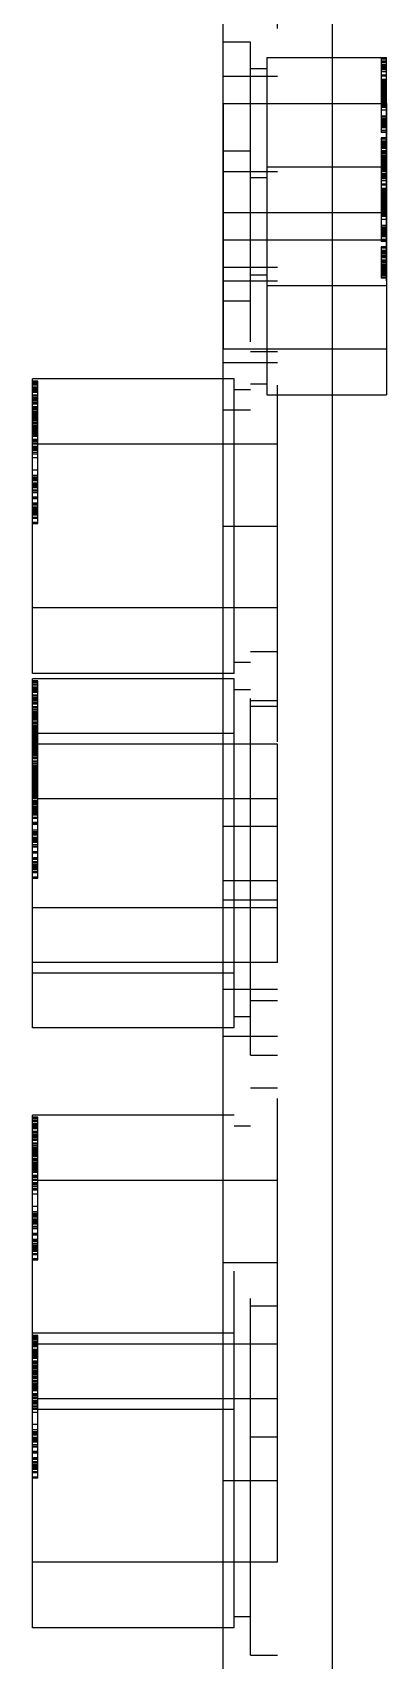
# Model space of a CAD drawing. Header units: millimetres. Extents: x 0 to 1189, y 25 to 866.
# Drawn here: x 619.47 to 625.97, y 367.17 to 397.02 of the extents above; entities that cross this region are included whole.
import ezdxf

# ---------------------------------------------------------------- set-up
doc = ezdxf.new("R2010")
doc.units = ezdxf.units.MM
doc.header["$LTSCALE"] = 65.395
doc.linetypes.add('HIDDEN', pattern=[0.2, 0.1, -0.1])
doc.layers.get('0').update_dxf_attribs({"linetype": 'CONTINUOUS'})
doc.layers.add('02___PRT_ALL_AXES', color=7, linetype='CONTINUOUS')
doc.layers.add('DEFAULT_2', color=8, linetype='HIDDEN')

msp = doc.modelspace()

# ---------------------------------------------------------------- linework, layer by layer
at = {"color": 3, "linetype": 'Continuous'}
for p, q in [((624.973, 601.766), (624.973, 345.466)), ((622.973, 344.466), (622.973, 600.766))]:
    msp.add_line(p, q, dxfattribs=at)
at = {"color": 7, "linetype": 'Continuous'}
for p, q in [((619.473, 387.966), (619.473, 390.666)), ((619.573, 390.626), (619.473, 390.626)), ((619.473, 390.623), (619.573, 390.623)), ((619.473, 390.598), (619.573, 390.598)), ((619.573, 390.59), (619.473, 390.59)), ((619.573, 390.59), (619.573, 390.626)), ((619.573, 390.144), (619.473, 390.144)), ((619.573, 390.067), (619.573, 390.144)), ((619.573, 390.067), (619.473, 390.067)), ((619.573, 389.871), (619.473, 389.871)), ((619.573, 389.748), (619.573, 389.871)), ((619.573, 389.748), (619.473, 389.748)), ((619.573, 389.519), (619.473, 389.519)), ((619.573, 389.413), (619.473, 389.413)), ((619.573, 389.413), (619.573, 389.519)), ((619.473, 381.466), (619.473, 385.166)), ((619.573, 385.126), (619.473, 385.126)), ((619.473, 385.123), (619.573, 385.123)), ((619.473, 385.098), (619.573, 385.098)), ((619.573, 385.09), (619.473, 385.09)), ((619.573, 385.09), (619.573, 385.126)), ((619.573, 384.644), (619.473, 384.644)), ((619.573, 384.567), (619.473, 384.567)), ((619.573, 384.567), (619.573, 384.644)), ((619.573, 384.371), (619.473, 384.371)), ((619.573, 384.248), (619.473, 384.248)), ((619.573, 384.248), (619.573, 384.371)), ((619.573, 384.126), (619.473, 384.126)), ((619.473, 384.123), (619.573, 384.123)), ((619.473, 384.098), (619.573, 384.098)), ((619.573, 384.09), (619.473, 384.09)), ((619.573, 384.09), (619.573, 384.126)), ((619.573, 383.644), (619.473, 383.644)), ((619.573, 383.567), (619.473, 383.567)), ((619.573, 383.567), (619.573, 383.644)), ((619.573, 383.371), (619.473, 383.371)), ((619.573, 383.248), (619.573, 383.371)), ((619.573, 383.248), (619.473, 383.248)), ((619.573, 383.019), (619.473, 383.019)), ((619.573, 382.913), (619.573, 383.019)), ((619.573, 382.913), (619.473, 382.913)), ((619.473, 374.466), (619.473, 377.166)), ((619.573, 377.126), (619.473, 377.126)), ((619.473, 377.123), (619.573, 377.123)), ((619.473, 377.098), (619.573, 377.098)), ((619.573, 377.09), (619.473, 377.09)), ((619.573, 377.09), (619.573, 377.126)), ((619.573, 376.644), (619.473, 376.644)), ((619.573, 376.567), (619.473, 376.567)), ((619.573, 376.567), (619.573, 376.644)), ((619.573, 376.371), (619.473, 376.371)), ((619.573, 376.248), (619.473, 376.248)), ((619.573, 376.248), (619.573, 376.371)), ((619.573, 376.019), (619.473, 376.019)), ((619.573, 375.913), (619.473, 375.913)), ((619.573, 375.913), (619.573, 376.019)), ((619.473, 370.466), (619.473, 373.166)), ((619.573, 373.126), (619.473, 373.126)), ((619.473, 373.123), (619.573, 373.123)), ((619.573, 373.09), (619.573, 373.126)), ((619.473, 373.098), (619.573, 373.098)), ((619.573, 373.09), (619.473, 373.09)), ((619.573, 372.644), (619.473, 372.644)), ((619.573, 372.567), (619.473, 372.567)), ((619.573, 372.567), (619.573, 372.644)), ((619.573, 372.371), (619.473, 372.371)), ((619.573, 372.248), (619.473, 372.248)), ((619.573, 372.248), (619.573, 372.371)), ((619.573, 372.019), (619.473, 372.019)), ((619.573, 371.913), (619.573, 372.019)), ((619.573, 371.913), (619.473, 371.913))]:
    msp.add_line(p, q, dxfattribs=at)
at = {"layer": '02___PRT_ALL_AXES', "color": 8, "linetype": 'HIDDEN'}
for p, q in [((623.773, 396.556), (625.973, 396.556)), ((622.973, 395.716), (625.973, 395.716)), ((622.973, 395.716), (622.973, 391.216)), ((625.973, 395.716), (625.973, 390.376)), ((623.773, 394.556), (625.973, 394.556)), ((622.973, 393.716), (625.973, 393.716)), ((622.973, 393.216), (625.973, 393.216)), ((623.773, 392.376), (625.973, 392.376)), ((622.973, 391.216), (625.973, 391.216)), ((623.173, 390.666), (622.973, 390.666)), ((623.773, 390.376), (625.973, 390.376)), ((623.973, 389.466), (619.473, 389.466)), ((619.473, 387.966), (619.473, 389.466)), ((623.973, 386.466), (623.973, 389.466)), ((623.973, 386.466), (619.473, 386.466)), ((623.173, 385.266), (622.973, 385.266)), ((623.173, 385.166), (622.973, 385.166)), ((623.173, 384.166), (622.973, 384.166)), ((623.973, 383.966), (619.473, 383.966)), ((619.473, 381.466), (619.473, 383.966)), ((623.973, 379.966), (623.973, 383.966)), ((623.973, 382.966), (619.473, 382.966)), ((623.973, 380.966), (619.473, 380.966)), ((623.973, 379.966), (619.473, 379.966)), ((623.173, 379.766), (619.473, 379.766)), ((623.173, 378.766), (622.973, 378.766)), ((623.173, 377.166), (622.973, 377.166)), ((623.973, 375.966), (619.473, 375.966)), ((619.473, 374.466), (619.473, 375.966)), ((623.973, 372.966), (623.973, 375.966)), ((619.473, 370.466), (619.473, 373.166)), ((623.173, 373.166), (622.973, 373.166)), ((623.973, 372.966), (619.473, 372.966)), ((623.973, 371.966), (619.473, 371.966)), ((623.973, 368.966), (623.973, 371.966)), ((623.173, 371.766), (619.473, 371.766)), ((623.973, 368.966), (619.473, 368.966)), ((623.173, 367.766), (622.973, 367.766))]:
    msp.add_line(p, q, dxfattribs=at)
at = {"layer": '02___PRT_ALL_AXES', "color": 7, "linetype": 'Continuous'}
for p, q in [((622.973, 390.666), (619.473, 390.666)), ((619.473, 385.266), (619.473, 387.966)), ((622.973, 385.266), (619.473, 385.266)), ((622.973, 385.166), (619.473, 385.166)), ((622.973, 384.166), (619.473, 384.166)), ((619.473, 378.766), (619.473, 381.466)), ((622.973, 378.766), (619.473, 378.766)), ((622.973, 377.166), (619.473, 377.166)), ((619.473, 373.166), (619.473, 374.466)), ((622.973, 373.166), (619.473, 373.166)), ((619.473, 367.766), (619.473, 370.466)), ((622.973, 367.766), (619.473, 367.766))]:
    msp.add_line(p, q, dxfattribs=at)
at = {"layer": 'DEFAULT_2', "color": 8, "linetype": 'HIDDEN'}
for p, q in [((623.973, 344.775), (623.973, 600.766)), ((623.473, 396.841), (622.973, 396.841)), ((623.473, 378.266), (623.473, 396.841)), ((623.773, 396.556), (623.773, 390.376)), ((625.873, 396.552), (625.973, 396.552)), ((625.873, 396.552), (625.873, 395.183)), ((625.873, 396.533), (625.973, 396.533)), ((625.873, 396.498), (625.973, 396.498)), ((625.973, 396.477), (625.873, 396.477)), ((625.973, 396.47), (625.873, 396.47)), ((625.973, 396.466), (625.873, 396.466)), ((625.973, 396.429), (625.873, 396.429)), ((625.973, 396.412), (625.873, 396.412)), ((625.973, 392.466), (625.973, 396.556)), ((622.973, 396.216), (623.973, 396.216)), ((623.473, 396.356), (623.773, 396.356)), ((625.873, 396.39), (625.973, 396.39)), ((625.973, 396.386), (625.873, 396.386)), ((625.973, 396.366), (625.873, 396.366)), ((625.973, 396.359), (625.873, 396.359)), ((625.973, 396.348), (625.873, 396.348)), ((625.973, 396.334), (625.873, 396.334)), ((625.973, 396.298), (625.873, 396.298)), ((625.973, 396.295), (625.873, 396.295)), ((625.973, 396.237), (625.873, 396.237)), ((625.973, 396.219), (625.873, 396.219)), ((625.973, 396.154), (625.873, 396.154)), ((625.873, 396.153), (625.973, 396.153)), ((625.973, 396.15), (625.873, 396.15)), ((625.973, 396.142), (625.873, 396.142)), ((625.973, 396.135), (625.873, 396.135)), ((625.973, 396.115), (625.873, 396.115)), ((625.873, 396.108), (625.973, 396.108)), ((625.873, 396.099), (625.973, 396.099)), ((625.973, 396.087), (625.873, 396.087)), ((625.973, 396.08), (625.873, 396.08)), ((625.973, 396.075), (625.873, 396.075)), ((625.973, 396.062), (625.873, 396.062)), ((625.973, 396.052), (625.873, 396.052)), ((625.873, 396.049), (625.973, 396.049)), ((625.973, 396.038), (625.873, 396.038)), ((625.973, 396.033), (625.873, 396.033)), ((625.973, 396.018), (625.873, 396.018)), ((625.973, 396.009), (625.873, 396.009)), ((625.973, 396.005), (625.873, 396.005)), ((625.973, 396), (625.873, 396)), ((625.973, 395.994), (625.873, 395.994)), ((625.973, 395.993), (625.873, 395.993)), ((625.973, 395.972), (625.873, 395.972)), ((625.873, 395.964), (625.973, 395.964)), ((625.973, 395.963), (625.873, 395.963)), ((625.973, 395.958), (625.873, 395.958)), ((625.973, 395.956), (625.873, 395.956)), ((625.973, 395.945), (625.873, 395.945)), ((625.973, 395.94), (625.873, 395.94)), ((625.973, 395.93), (625.873, 395.93)), ((625.973, 395.925), (625.873, 395.925)), ((625.973, 395.918), (625.873, 395.918)), ((625.973, 395.914), (625.873, 395.914)), ((625.973, 395.912), (625.873, 395.912)), ((625.973, 395.905), (625.873, 395.905)), ((625.973, 395.902), (625.873, 395.902)), ((625.973, 395.901), (625.873, 395.901)), ((625.973, 395.898), (625.873, 395.898)), ((625.973, 395.894), (625.873, 395.894)), ((625.973, 395.887), (625.873, 395.887)), ((625.973, 395.883), (625.873, 395.883)), ((625.973, 395.879), (625.873, 395.879)), ((625.873, 395.879), (625.973, 395.879)), ((625.973, 395.878), (625.873, 395.878)), ((625.973, 395.87), (625.873, 395.87)), ((625.973, 395.868), (625.873, 395.868)), ((625.973, 395.868), (625.873, 395.868)), ((625.973, 395.862), (625.873, 395.862)), ((625.973, 395.854), (625.873, 395.854)), ((625.973, 395.841), (625.873, 395.841)), ((625.973, 395.841), (625.873, 395.841)), ((625.973, 395.839), (625.873, 395.839)), ((625.973, 395.832), (625.873, 395.832)), ((625.973, 395.82), (625.873, 395.82)), ((625.973, 395.82), (625.873, 395.82)), ((625.973, 395.816), (625.873, 395.816)), ((625.973, 395.815), (625.873, 395.815)), ((625.973, 395.814), (625.873, 395.814)), ((622.973, 395.716), (623.973, 395.716)), ((625.973, 395.8), (625.873, 395.8)), ((625.973, 395.799), (625.873, 395.799)), ((625.973, 395.797), (625.873, 395.797)), ((625.973, 395.786), (625.873, 395.786)), ((625.973, 395.774), (625.873, 395.774)), ((625.973, 395.764), (625.873, 395.764)), ((625.973, 395.763), (625.873, 395.763)), ((625.973, 395.762), (625.873, 395.762)), ((625.973, 395.749), (625.873, 395.749)), ((625.973, 395.738), (625.873, 395.738)), ((625.973, 395.733), (625.873, 395.733)), ((625.973, 395.727), (625.873, 395.727)), ((625.873, 395.722), (625.973, 395.722)), ((625.973, 395.717), (625.873, 395.717)), ((625.973, 395.717), (625.873, 395.717)), ((625.973, 395.706), (625.873, 395.706)), ((625.973, 395.706), (625.873, 395.706)), ((625.973, 395.686), (625.873, 395.686)), ((625.973, 395.678), (625.873, 395.678)), ((625.973, 395.671), (625.873, 395.671)), ((625.973, 395.66), (625.873, 395.66)), ((625.873, 395.65), (625.973, 395.65)), ((625.973, 395.591), (625.873, 395.591)), ((625.973, 395.481), (625.873, 395.481)), ((625.973, 395.476), (625.873, 395.476)), ((625.973, 395.448), (625.873, 395.448)), ((625.973, 395.428), (625.873, 395.428)), ((625.973, 395.403), (625.873, 395.403)), ((625.973, 395.391), (625.873, 395.391)), ((625.973, 395.39), (625.873, 395.39)), ((625.973, 395.376), (625.873, 395.376)), ((625.973, 395.371), (625.873, 395.371)), ((625.973, 395.361), (625.873, 395.361)), ((625.973, 395.35), (625.873, 395.35)), ((625.973, 395.35), (625.873, 395.35)), ((625.973, 395.346), (625.873, 395.346)), ((625.973, 395.335), (625.873, 395.335)), ((625.973, 395.325), (625.873, 395.325)), ((625.973, 395.32), (625.873, 395.32)), ((625.973, 395.305), (625.873, 395.305)), ((625.973, 395.293), (625.873, 395.293)), ((625.973, 395.278), (625.873, 395.278)), ((625.973, 395.268), (625.873, 395.268)), ((625.973, 395.22), (625.873, 395.22)), ((625.973, 395.215), (625.873, 395.215)), ((625.973, 395.183), (625.873, 395.183)), ((625.973, 395.086), (625.873, 395.086)), ((625.873, 395.086), (625.873, 393.183)), ((625.973, 395.08), (625.873, 395.08)), ((625.973, 395.06), (625.873, 395.06)), ((625.973, 395.022), (625.873, 395.022)), ((625.973, 395.014), (625.873, 395.014)), ((625.973, 395.005), (625.873, 395.005)), ((625.973, 395.002), (625.873, 395.002)), ((625.973, 394.982), (625.873, 394.982)), ((625.973, 394.976), (625.873, 394.976)), ((625.973, 394.971), (625.873, 394.971)), ((625.973, 394.957), (625.873, 394.957)), ((625.973, 394.93), (625.873, 394.93)), ((625.873, 394.919), (625.973, 394.919)), ((623.473, 394.841), (622.973, 394.841)), ((625.973, 394.908), (625.873, 394.908)), ((625.973, 394.893), (625.873, 394.893)), ((625.973, 394.888), (625.873, 394.888)), ((625.973, 394.845), (625.873, 394.845)), ((625.973, 394.844), (625.873, 394.844)), ((625.973, 394.826), (625.873, 394.826)), ((625.973, 394.815), (625.873, 394.815)), ((625.973, 394.802), (625.873, 394.802)), ((625.973, 394.798), (625.873, 394.798)), ((625.973, 394.77), (625.873, 394.77)), ((625.973, 394.769), (625.873, 394.769)), ((625.973, 394.757), (625.873, 394.757)), ((625.973, 394.742), (625.873, 394.742)), ((625.973, 394.741), (625.873, 394.741)), ((625.973, 394.727), (625.873, 394.727)), ((625.973, 394.713), (625.873, 394.713)), ((625.973, 394.713), (625.873, 394.713)), ((625.973, 394.696), (625.873, 394.696)), ((625.973, 394.685), (625.873, 394.685)), ((625.973, 394.678), (625.873, 394.678)), ((625.973, 394.666), (625.873, 394.666)), ((625.973, 394.662), (625.873, 394.662)), ((625.973, 394.648), (625.873, 394.648)), ((625.973, 394.648), (625.873, 394.648)), ((625.973, 394.644), (625.873, 394.644)), ((625.973, 394.642), (625.873, 394.642)), ((625.973, 394.632), (625.873, 394.632)), ((625.973, 394.631), (625.873, 394.631)), ((625.973, 394.63), (625.873, 394.63)), ((625.973, 394.616), (625.873, 394.616)), ((622.973, 394.466), (623.973, 394.466)), ((623.473, 394.356), (623.773, 394.356)), ((625.973, 394.606), (625.873, 394.606)), ((625.973, 394.593), (625.873, 394.593)), ((625.973, 394.592), (625.873, 394.592)), ((625.973, 394.586), (625.873, 394.586)), ((625.973, 394.583), (625.873, 394.583)), ((625.973, 394.582), (625.873, 394.582)), ((625.973, 394.57), (625.873, 394.57)), ((625.973, 394.564), (625.873, 394.564)), ((625.973, 394.562), (625.873, 394.562)), ((625.973, 394.559), (625.873, 394.559)), ((625.873, 394.552), (625.973, 394.552)), ((625.973, 394.546), (625.873, 394.546)), ((625.873, 394.533), (625.973, 394.533)), ((625.973, 394.52), (625.873, 394.52)), ((625.973, 394.518), (625.873, 394.518)), ((625.973, 394.515), (625.873, 394.515)), ((625.873, 394.498), (625.973, 394.498)), ((625.973, 394.477), (625.873, 394.477)), ((625.973, 394.47), (625.873, 394.47)), ((625.973, 394.466), (625.873, 394.466)), ((625.973, 394.429), (625.873, 394.429)), ((625.973, 394.412), (625.873, 394.412)), ((625.873, 394.39), (625.973, 394.39)), ((625.973, 394.386), (625.873, 394.386)), ((625.973, 394.366), (625.873, 394.366)), ((625.973, 394.359), (625.873, 394.359)), ((625.973, 394.348), (625.873, 394.348)), ((625.973, 394.334), (625.873, 394.334)), ((625.973, 394.298), (625.873, 394.298)), ((625.973, 394.295), (625.873, 394.295)), ((625.973, 394.237), (625.873, 394.237)), ((625.973, 394.219), (625.873, 394.219)), ((625.973, 394.154), (625.873, 394.154)), ((625.873, 394.153), (625.973, 394.153)), ((625.973, 394.15), (625.873, 394.15)), ((625.973, 394.142), (625.873, 394.142)), ((625.973, 394.135), (625.873, 394.135)), ((625.973, 394.115), (625.873, 394.115)), ((625.873, 394.108), (625.973, 394.108)), ((625.873, 394.099), (625.973, 394.099)), ((625.973, 394.087), (625.873, 394.087)), ((625.973, 394.08), (625.873, 394.08)), ((625.973, 394.075), (625.873, 394.075)), ((625.973, 394.062), (625.873, 394.062)), ((625.973, 394.052), (625.873, 394.052)), ((625.873, 394.049), (625.973, 394.049)), ((625.973, 394.038), (625.873, 394.038)), ((625.973, 394.033), (625.873, 394.033)), ((625.973, 394.018), (625.873, 394.018)), ((622.973, 393.716), (623.973, 393.716)), ((625.973, 394.009), (625.873, 394.009)), ((625.973, 394.005), (625.873, 394.005)), ((625.973, 394), (625.873, 394)), ((625.973, 393.994), (625.873, 393.994)), ((625.973, 393.993), (625.873, 393.993)), ((625.973, 393.972), (625.873, 393.972)), ((625.873, 393.964), (625.973, 393.964)), ((625.973, 393.963), (625.873, 393.963)), ((625.973, 393.958), (625.873, 393.958)), ((625.973, 393.956), (625.873, 393.956)), ((625.973, 393.945), (625.873, 393.945)), ((625.973, 393.94), (625.873, 393.94)), ((625.973, 393.93), (625.873, 393.93)), ((625.973, 393.925), (625.873, 393.925)), ((625.973, 393.918), (625.873, 393.918)), ((625.973, 393.914), (625.873, 393.914)), ((625.973, 393.912), (625.873, 393.912)), ((625.973, 393.905), (625.873, 393.905)), ((625.973, 393.902), (625.873, 393.902)), ((625.973, 393.901), (625.873, 393.901)), ((625.973, 393.898), (625.873, 393.898)), ((625.973, 393.894), (625.873, 393.894)), ((625.973, 393.887), (625.873, 393.887)), ((625.973, 393.883), (625.873, 393.883)), ((625.973, 393.879), (625.873, 393.879)), ((625.873, 393.879), (625.973, 393.879)), ((625.973, 393.878), (625.873, 393.878)), ((625.973, 393.87), (625.873, 393.87)), ((625.973, 393.868), (625.873, 393.868)), ((625.973, 393.868), (625.873, 393.868)), ((625.973, 393.862), (625.873, 393.862)), ((625.973, 393.854), (625.873, 393.854)), ((625.973, 393.841), (625.873, 393.841)), ((625.973, 393.841), (625.873, 393.841)), ((625.973, 393.839), (625.873, 393.839)), ((625.973, 393.832), (625.873, 393.832)), ((625.973, 393.82), (625.873, 393.82)), ((625.973, 393.82), (625.873, 393.82)), ((625.973, 393.816), (625.873, 393.816)), ((625.973, 393.815), (625.873, 393.815)), ((625.973, 393.814), (625.873, 393.814)), ((625.973, 393.8), (625.873, 393.8)), ((625.973, 393.799), (625.873, 393.799)), ((625.973, 393.797), (625.873, 393.797)), ((625.973, 393.786), (625.873, 393.786)), ((625.973, 393.774), (625.873, 393.774)), ((625.973, 393.764), (625.873, 393.764)), ((625.973, 393.763), (625.873, 393.763)), ((625.973, 393.762), (625.873, 393.762)), ((625.973, 393.749), (625.873, 393.749)), ((625.973, 393.738), (625.873, 393.738)), ((625.973, 393.733), (625.873, 393.733)), ((625.973, 393.727), (625.873, 393.727)), ((625.873, 393.722), (625.973, 393.722)), ((625.973, 393.717), (625.873, 393.717)), ((625.973, 393.717), (625.873, 393.717)), ((625.973, 393.706), (625.873, 393.706)), ((625.973, 393.706), (625.873, 393.706)), ((625.973, 393.686), (625.873, 393.686)), ((625.973, 393.678), (625.873, 393.678)), ((625.973, 393.671), (625.873, 393.671)), ((625.973, 393.66), (625.873, 393.66)), ((625.873, 393.65), (625.973, 393.65)), ((625.973, 393.591), (625.873, 393.591)), ((625.973, 393.481), (625.873, 393.481)), ((625.973, 393.476), (625.873, 393.476)), ((625.973, 393.448), (625.873, 393.448)), ((625.973, 393.428), (625.873, 393.428)), ((622.973, 393.216), (623.973, 393.216)), ((625.973, 393.403), (625.873, 393.403)), ((625.973, 393.391), (625.873, 393.391)), ((625.973, 393.39), (625.873, 393.39)), ((625.973, 393.376), (625.873, 393.376)), ((625.973, 393.371), (625.873, 393.371)), ((625.973, 393.361), (625.873, 393.361)), ((625.973, 393.35), (625.873, 393.35)), ((625.973, 393.35), (625.873, 393.35)), ((625.973, 393.346), (625.873, 393.346)), ((625.973, 393.335), (625.873, 393.335)), ((625.973, 393.325), (625.873, 393.325)), ((625.973, 393.32), (625.873, 393.32)), ((625.973, 393.305), (625.873, 393.305)), ((625.973, 393.293), (625.873, 393.293)), ((625.973, 393.278), (625.873, 393.278)), ((625.973, 393.268), (625.873, 393.268)), ((625.973, 393.22), (625.873, 393.22)), ((625.973, 393.215), (625.873, 393.215)), ((625.973, 393.183), (625.873, 393.183)), ((625.973, 393.086), (625.873, 393.086)), ((625.873, 393.086), (625.873, 392.515)), ((625.973, 393.08), (625.873, 393.08)), ((625.973, 393.06), (625.873, 393.06)), ((625.973, 393.022), (625.873, 393.022)), ((625.973, 393.014), (625.873, 393.014)), ((625.973, 393.005), (625.873, 393.005)), ((625.973, 393.002), (625.873, 393.002)), ((625.973, 392.982), (625.873, 392.982)), ((625.973, 392.976), (625.873, 392.976)), ((625.973, 392.971), (625.873, 392.971)), ((625.973, 392.957), (625.873, 392.957)), ((625.973, 392.93), (625.873, 392.93)), ((625.873, 392.919), (625.973, 392.919)), ((625.973, 392.908), (625.873, 392.908)), ((625.973, 392.893), (625.873, 392.893)), ((625.973, 392.888), (625.873, 392.888)), ((625.973, 392.845), (625.873, 392.845)), ((625.973, 392.844), (625.873, 392.844)), ((625.973, 392.826), (625.873, 392.826)), ((622.973, 392.716), (623.973, 392.716)), ((623.473, 392.576), (623.773, 392.576)), ((625.973, 392.815), (625.873, 392.815)), ((625.973, 392.802), (625.873, 392.802)), ((625.973, 392.798), (625.873, 392.798)), ((625.973, 392.77), (625.873, 392.77)), ((625.973, 392.769), (625.873, 392.769)), ((625.973, 392.757), (625.873, 392.757)), ((625.973, 392.742), (625.873, 392.742)), ((625.973, 392.741), (625.873, 392.741)), ((625.973, 392.727), (625.873, 392.727)), ((625.973, 392.713), (625.873, 392.713)), ((625.973, 392.713), (625.873, 392.713)), ((625.973, 392.696), (625.873, 392.696)), ((625.973, 392.685), (625.873, 392.685)), ((625.973, 392.678), (625.873, 392.678)), ((625.973, 392.666), (625.873, 392.666)), ((625.973, 392.662), (625.873, 392.662)), ((625.973, 392.648), (625.873, 392.648)), ((625.973, 392.648), (625.873, 392.648)), ((625.973, 392.644), (625.873, 392.644)), ((625.973, 392.642), (625.873, 392.642)), ((625.973, 392.632), (625.873, 392.632)), ((625.973, 392.631), (625.873, 392.631)), ((625.973, 392.63), (625.873, 392.63)), ((625.973, 392.616), (625.873, 392.616)), ((625.973, 392.606), (625.873, 392.606)), ((625.973, 392.593), (625.873, 392.593)), ((625.973, 392.592), (625.873, 392.592)), ((625.973, 392.586), (625.873, 392.586)), ((625.973, 392.583), (625.873, 392.583)), ((625.973, 392.582), (625.873, 392.582)), ((625.973, 392.57), (625.873, 392.57)), ((625.973, 392.564), (625.873, 392.564)), ((625.973, 392.562), (625.873, 392.562)), ((625.973, 392.559), (625.873, 392.559)), ((625.973, 392.546), (625.873, 392.546)), ((622.973, 392.466), (623.973, 392.466)), ((625.973, 392.52), (625.873, 392.52)), ((625.973, 392.518), (625.873, 392.518)), ((625.973, 392.515), (625.873, 392.515)), ((623.473, 392.091), (622.973, 392.091)), ((622.973, 391.216), (623.973, 391.216)), ((623.473, 391.166), (623.973, 391.166)), ((622.973, 390.966), (623.973, 390.966)), ((619.473, 390.569), (619.573, 390.569)), ((619.473, 390.554), (619.573, 390.554)), ((619.473, 390.518), (619.573, 390.518)), ((619.473, 390.518), (619.573, 390.518)), ((619.473, 390.515), (619.573, 390.515)), ((619.473, 390.506), (619.573, 390.506)), ((619.473, 390.496), (619.573, 390.496)), ((619.473, 390.492), (619.573, 390.492)), ((619.473, 390.473), (619.573, 390.473)), ((619.473, 390.457), (619.573, 390.457)), ((619.473, 390.45), (619.573, 390.45)), ((619.473, 390.441), (619.573, 390.441)), ((619.473, 390.436), (619.573, 390.436)), ((619.573, 390.144), (619.573, 390.59)), ((623.173, 385.266), (623.173, 390.666)), ((623.473, 390.466), (623.173, 390.466)), ((623.473, 390.576), (623.773, 390.576)), ((619.473, 390.421), (619.573, 390.421)), ((619.473, 390.374), (619.573, 390.374)), ((619.473, 390.371), (619.573, 390.371)), ((619.473, 390.37), (619.573, 390.37)), ((619.473, 390.352), (619.573, 390.352)), ((619.473, 390.325), (619.573, 390.325)), ((619.473, 390.303), (619.573, 390.303)), ((619.473, 390.295), (619.573, 390.295)), ((619.473, 390.286), (619.573, 390.286)), ((619.473, 390.284), (619.573, 390.284)), ((619.473, 390.267), (619.573, 390.267)), ((619.473, 390.26), (619.573, 390.26)), ((619.473, 390.231), (619.573, 390.231)), ((619.473, 390.215), (619.573, 390.215)), ((619.473, 390.206), (619.573, 390.206)), ((619.473, 390.16), (619.573, 390.16)), ((619.473, 390.158), (619.573, 390.158)), ((619.473, 390.156), (619.573, 390.156)), ((619.473, 390.152), (619.573, 390.152)), ((619.473, 390.149), (619.573, 390.149)), ((619.473, 390.143), (619.573, 390.143)), ((619.473, 390.116), (619.573, 390.116)), ((619.473, 390.107), (619.573, 390.107)), ((619.473, 390.107), (619.573, 390.107)), ((619.573, 390.103), (619.473, 390.103)), ((619.473, 390.076), (619.573, 390.076)), ((619.473, 390.074), (619.573, 390.074)), ((619.473, 390.066), (619.573, 390.066)), ((619.473, 390.06), (619.573, 390.06)), ((619.473, 390.059), (619.573, 390.059)), ((619.473, 390.053), (619.573, 390.053)), ((619.473, 390.027), (619.573, 390.027)), ((619.573, 390.024), (619.473, 390.024)), ((619.473, 390.018), (619.573, 390.018)), ((619.473, 389.992), (619.573, 389.992)), ((619.473, 389.974), (619.573, 389.974)), ((619.473, 389.967), (619.573, 389.967)), ((619.473, 389.956), (619.573, 389.956)), ((619.473, 389.952), (619.573, 389.952)), ((619.473, 389.94), (619.573, 389.94)), ((619.473, 389.932), (619.573, 389.932)), ((619.473, 389.929), (619.573, 389.929)), ((619.473, 389.92), (619.573, 389.92)), ((619.473, 389.911), (619.573, 389.911)), ((619.473, 389.862), (619.573, 389.862)), ((619.473, 389.844), (619.573, 389.844)), ((619.473, 389.84), (619.573, 389.84)), ((619.573, 389.871), (619.573, 390.067)), ((623.473, 390.091), (622.973, 390.091)), ((619.473, 389.808), (619.573, 389.808)), ((619.473, 389.789), (619.573, 389.789)), ((619.473, 389.787), (619.573, 389.787)), ((619.473, 389.785), (619.573, 389.785)), ((619.473, 389.759), (619.573, 389.759)), ((619.473, 389.754), (619.573, 389.754)), ((619.473, 389.744), (619.573, 389.744)), ((619.473, 389.743), (619.573, 389.743)), ((619.473, 389.738), (619.573, 389.738)), ((619.473, 389.726), (619.573, 389.726)), ((619.473, 389.725), (619.573, 389.725)), ((619.473, 389.708), (619.573, 389.708)), ((619.473, 389.686), (619.573, 389.686)), ((619.473, 389.685), (619.573, 389.685)), ((619.473, 389.667), (619.573, 389.667)), ((619.473, 389.642), (619.573, 389.642)), ((619.473, 389.635), (619.573, 389.635)), ((619.473, 389.626), (619.573, 389.626)), ((619.473, 389.617), (619.573, 389.617)), ((619.473, 389.563), (619.573, 389.563)), ((619.473, 389.547), (619.573, 389.547)), ((619.573, 389.519), (619.573, 389.748)), ((619.473, 389.493), (619.573, 389.493)), ((619.573, 389.467), (619.473, 389.467)), ((619.473, 389.432), (619.573, 389.432)), ((619.473, 389.41), (619.573, 389.41)), ((619.573, 389.379), (619.473, 389.379)), ((619.473, 389.356), (619.573, 389.356)), ((619.473, 389.322), (619.573, 389.322)), ((619.473, 389.294), (619.573, 389.294)), ((619.573, 388.013), (619.573, 389.413)), ((623.973, 389.466), (622.973, 389.466)), ((619.473, 389.221), (619.573, 389.221)), ((619.473, 388.999), (619.573, 388.999)), ((619.473, 388.899), (619.573, 388.899)), ((619.473, 388.867), (619.573, 388.867)), ((619.473, 388.845), (619.573, 388.845)), ((619.473, 388.825), (619.573, 388.825)), ((619.473, 388.803), (619.573, 388.803)), ((619.473, 388.762), (619.573, 388.762)), ((619.473, 388.745), (619.573, 388.745)), ((619.473, 388.723), (619.573, 388.723)), ((619.473, 388.715), (619.573, 388.715)), ((619.473, 388.704), (619.573, 388.704)), ((619.473, 388.7), (619.573, 388.7)), ((619.473, 388.683), (619.573, 388.683)), ((619.473, 388.672), (619.573, 388.672)), ((619.473, 388.626), (619.573, 388.626)), ((619.573, 388.622), (619.473, 388.622)), ((619.473, 388.595), (619.573, 388.595)), ((619.473, 388.588), (619.573, 388.588)), ((619.473, 388.585), (619.573, 388.585)), ((619.473, 388.502), (619.573, 388.502)), ((619.573, 388.492), (619.473, 388.492)), ((619.473, 388.478), (619.573, 388.478)), ((619.473, 388.473), (619.573, 388.473)), ((619.473, 388.39), (619.573, 388.39)), ((619.473, 388.387), (619.573, 388.387)), ((619.473, 388.38), (619.573, 388.38)), ((619.473, 388.357), (619.573, 388.357)), ((619.473, 388.317), (619.573, 388.317)), ((619.473, 388.303), (619.573, 388.303)), ((619.473, 388.274), (619.573, 388.274)), ((619.473, 388.262), (619.573, 388.262)), ((619.473, 388.26), (619.573, 388.26)), ((619.473, 388.251), (619.573, 388.251)), ((619.473, 388.228), (619.573, 388.228)), ((619.473, 388.225), (619.573, 388.225)), ((619.473, 388.218), (619.573, 388.218)), ((619.473, 388.195), (619.573, 388.195)), ((619.473, 388.172), (619.573, 388.172)), ((619.473, 388.131), (619.573, 388.131)), ((619.473, 388.129), (619.573, 388.129)), ((619.473, 388.112), (619.573, 388.112)), ((619.473, 388.036), (619.573, 388.036)), ((619.473, 388.013), (619.573, 388.013)), ((622.973, 387.966), (623.973, 387.966)), ((623.973, 386.466), (622.973, 386.466)), ((623.473, 385.666), (623.973, 385.666)), ((623.473, 385.466), (623.173, 385.466)), ((619.473, 385.069), (619.573, 385.069)), ((619.573, 384.644), (619.573, 385.09)), ((623.173, 378.766), (623.173, 385.166)), ((619.473, 385.054), (619.573, 385.054)), ((619.473, 385.018), (619.573, 385.018)), ((619.473, 385.018), (619.573, 385.018)), ((619.473, 385.015), (619.573, 385.015)), ((619.473, 385.006), (619.573, 385.006)), ((619.473, 384.996), (619.573, 384.996)), ((619.473, 384.992), (619.573, 384.992)), ((619.473, 384.973), (619.573, 384.973)), ((619.473, 384.957), (619.573, 384.957)), ((619.473, 384.95), (619.573, 384.95)), ((619.473, 384.941), (619.573, 384.941)), ((619.473, 384.936), (619.573, 384.936)), ((619.473, 384.921), (619.573, 384.921)), ((619.473, 384.874), (619.573, 384.874)), ((619.473, 384.871), (619.573, 384.871)), ((619.473, 384.87), (619.573, 384.87)), ((619.473, 384.852), (619.573, 384.852)), ((619.473, 384.825), (619.573, 384.825)), ((619.473, 384.803), (619.573, 384.803)), ((619.473, 384.795), (619.573, 384.795)), ((619.473, 384.786), (619.573, 384.786)), ((619.473, 384.784), (619.573, 384.784)), ((619.473, 384.767), (619.573, 384.767)), ((619.473, 384.76), (619.573, 384.76)), ((623.473, 384.966), (623.173, 384.966)), ((623.473, 384.766), (623.973, 384.766)), ((619.473, 384.731), (619.573, 384.731)), ((619.473, 384.715), (619.573, 384.715)), ((619.473, 384.706), (619.573, 384.706)), ((619.473, 384.66), (619.573, 384.66)), ((619.473, 384.658), (619.573, 384.658)), ((619.473, 384.656), (619.573, 384.656)), ((619.473, 384.652), (619.573, 384.652)), ((619.473, 384.649), (619.573, 384.649)), ((619.473, 384.643), (619.573, 384.643)), ((619.473, 384.616), (619.573, 384.616)), ((619.473, 384.607), (619.573, 384.607)), ((619.473, 384.607), (619.573, 384.607)), ((619.573, 384.603), (619.473, 384.603)), ((619.473, 384.576), (619.573, 384.576)), ((619.473, 384.574), (619.573, 384.574)), ((619.473, 384.566), (619.573, 384.566)), ((619.473, 384.56), (619.573, 384.56)), ((619.473, 384.559), (619.573, 384.559)), ((619.473, 384.553), (619.573, 384.553)), ((619.473, 384.527), (619.573, 384.527)), ((619.573, 384.524), (619.473, 384.524)), ((619.473, 384.518), (619.573, 384.518)), ((619.473, 384.492), (619.573, 384.492)), ((619.473, 384.474), (619.573, 384.474)), ((619.473, 384.467), (619.573, 384.467)), ((619.573, 384.371), (619.573, 384.567)), ((623.473, 384.666), (623.973, 384.666)), ((619.473, 384.456), (619.573, 384.456)), ((619.473, 384.452), (619.573, 384.452)), ((619.473, 384.44), (619.573, 384.44)), ((619.473, 384.432), (619.573, 384.432)), ((619.473, 384.429), (619.573, 384.429)), ((619.473, 384.42), (619.573, 384.42)), ((619.473, 384.411), (619.573, 384.411)), ((619.473, 384.362), (619.573, 384.362)), ((619.473, 384.344), (619.573, 384.344)), ((619.473, 384.34), (619.573, 384.34)), ((619.473, 384.308), (619.573, 384.308)), ((619.473, 384.289), (619.573, 384.289)), ((619.473, 384.287), (619.573, 384.287)), ((619.473, 384.285), (619.573, 384.285)), ((619.473, 384.259), (619.573, 384.259)), ((619.473, 384.254), (619.573, 384.254)), ((619.473, 384.244), (619.573, 384.244)), ((619.473, 384.243), (619.573, 384.243)), ((619.473, 384.238), (619.573, 384.238)), ((619.473, 384.226), (619.573, 384.226)), ((619.473, 384.225), (619.573, 384.225)), ((619.473, 384.208), (619.573, 384.208)), ((619.473, 384.186), (619.573, 384.186)), ((619.473, 384.185), (619.573, 384.185)), ((619.473, 384.167), (619.573, 384.167)), ((619.573, 384.126), (619.573, 384.248)), ((619.473, 384.142), (619.573, 384.142)), ((619.473, 384.135), (619.573, 384.135)), ((619.473, 384.117), (619.573, 384.117)), ((619.473, 384.069), (619.573, 384.069)), ((619.473, 384.063), (619.573, 384.063)), ((619.473, 384.054), (619.573, 384.054)), ((619.473, 384.047), (619.573, 384.047)), ((619.573, 384.019), (619.473, 384.019)), ((619.473, 384.018), (619.573, 384.018)), ((619.473, 384.018), (619.573, 384.018)), ((619.473, 384.015), (619.573, 384.015)), ((619.473, 384.006), (619.573, 384.006)), ((619.473, 383.996), (619.573, 383.996)), ((619.473, 383.993), (619.573, 383.993)), ((619.473, 383.992), (619.573, 383.992)), ((619.473, 383.973), (619.573, 383.973)), ((619.573, 383.967), (619.473, 383.967)), ((619.473, 383.957), (619.573, 383.957)), ((619.473, 383.95), (619.573, 383.95)), ((619.473, 383.941), (619.573, 383.941)), ((619.473, 383.936), (619.573, 383.936)), ((619.473, 383.932), (619.573, 383.932)), ((619.473, 383.921), (619.573, 383.921)), ((619.573, 383.913), (619.473, 383.913)), ((619.473, 383.91), (619.573, 383.91)), ((619.573, 383.879), (619.473, 383.879)), ((619.473, 383.874), (619.573, 383.874)), ((619.473, 383.871), (619.573, 383.871)), ((619.473, 383.87), (619.573, 383.87)), ((619.573, 383.644), (619.573, 384.09)), ((623.973, 383.966), (622.973, 383.966)), ((619.473, 383.856), (619.573, 383.856)), ((619.473, 383.852), (619.573, 383.852)), ((619.473, 383.825), (619.573, 383.825)), ((619.473, 383.822), (619.573, 383.822)), ((619.473, 383.803), (619.573, 383.803)), ((619.473, 383.795), (619.573, 383.795)), ((619.473, 383.794), (619.573, 383.794)), ((619.473, 383.786), (619.573, 383.786)), ((619.473, 383.784), (619.573, 383.784)), ((619.473, 383.767), (619.573, 383.767)), ((619.473, 383.76), (619.573, 383.76)), ((619.473, 383.731), (619.573, 383.731)), ((619.473, 383.721), (619.573, 383.721)), ((619.473, 383.715), (619.573, 383.715)), ((619.473, 383.706), (619.573, 383.706)), ((619.473, 383.66), (619.573, 383.66)), ((619.473, 383.658), (619.573, 383.658)), ((619.473, 383.656), (619.573, 383.656)), ((619.473, 383.652), (619.573, 383.652)), ((619.473, 383.649), (619.573, 383.649)), ((619.473, 383.643), (619.573, 383.643)), ((619.473, 383.616), (619.573, 383.616)), ((619.473, 383.607), (619.573, 383.607)), ((619.473, 383.607), (619.573, 383.607)), ((619.573, 383.603), (619.473, 383.603)), ((619.473, 383.576), (619.573, 383.576)), ((619.473, 383.574), (619.573, 383.574)), ((619.573, 383.371), (619.573, 383.567)), ((619.473, 383.566), (619.573, 383.566)), ((619.473, 383.56), (619.573, 383.56)), ((619.473, 383.559), (619.573, 383.559)), ((619.473, 383.553), (619.573, 383.553)), ((619.473, 383.527), (619.573, 383.527)), ((619.573, 383.524), (619.473, 383.524)), ((619.473, 383.518), (619.573, 383.518)), ((619.473, 383.499), (619.573, 383.499)), ((619.473, 383.492), (619.573, 383.492)), ((619.473, 383.474), (619.573, 383.474)), ((619.473, 383.467), (619.573, 383.467)), ((619.473, 383.456), (619.573, 383.456)), ((619.473, 383.452), (619.573, 383.452)), ((619.473, 383.44), (619.573, 383.44)), ((619.473, 383.432), (619.573, 383.432)), ((619.473, 383.429), (619.573, 383.429)), ((619.473, 383.42), (619.573, 383.42)), ((619.473, 383.411), (619.573, 383.411)), ((619.473, 383.399), (619.573, 383.399)), ((619.473, 383.367), (619.573, 383.367)), ((619.473, 383.362), (619.573, 383.362)), ((619.473, 383.345), (619.573, 383.345)), ((619.473, 383.344), (619.573, 383.344)), ((619.473, 383.34), (619.573, 383.34)), ((619.473, 383.325), (619.573, 383.325)), ((619.473, 383.308), (619.573, 383.308)), ((619.473, 383.303), (619.573, 383.303)), ((619.473, 383.289), (619.573, 383.289)), ((619.473, 383.287), (619.573, 383.287)), ((619.473, 383.285), (619.573, 383.285)), ((619.473, 383.262), (619.573, 383.262)), ((619.473, 383.259), (619.573, 383.259)), ((619.473, 383.254), (619.573, 383.254)), ((619.473, 383.245), (619.573, 383.245)), ((619.473, 383.244), (619.573, 383.244)), ((619.473, 383.243), (619.573, 383.243)), ((619.473, 383.238), (619.573, 383.238)), ((619.473, 383.226), (619.573, 383.226)), ((619.473, 383.225), (619.573, 383.225)), ((619.473, 383.223), (619.573, 383.223)), ((619.473, 383.215), (619.573, 383.215)), ((619.473, 383.208), (619.573, 383.208)), ((619.473, 383.204), (619.573, 383.204)), ((619.473, 383.2), (619.573, 383.2)), ((619.473, 383.186), (619.573, 383.186)), ((619.473, 383.185), (619.573, 383.185)), ((619.473, 383.183), (619.573, 383.183)), ((619.473, 383.172), (619.573, 383.172)), ((619.473, 383.167), (619.573, 383.167)), ((619.473, 383.142), (619.573, 383.142)), ((619.473, 383.135), (619.573, 383.135)), ((619.473, 383.126), (619.573, 383.126)), ((619.573, 383.122), (619.473, 383.122)), ((619.473, 383.117), (619.573, 383.117)), ((619.473, 383.095), (619.573, 383.095)), ((619.473, 383.088), (619.573, 383.088)), ((619.473, 383.085), (619.573, 383.085)), ((619.473, 383.063), (619.573, 383.063)), ((619.473, 383.047), (619.573, 383.047)), ((619.473, 383.002), (619.573, 383.002)), ((619.473, 382.993), (619.573, 382.993)), ((619.573, 382.992), (619.473, 382.992)), ((619.473, 382.978), (619.573, 382.978)), ((619.473, 382.973), (619.573, 382.973)), ((619.573, 383.019), (619.573, 383.248)), ((619.573, 382.967), (619.473, 382.967)), ((619.473, 382.932), (619.573, 382.932)), ((619.473, 382.91), (619.573, 382.91)), ((619.473, 382.89), (619.573, 382.89)), ((619.473, 382.887), (619.573, 382.887)), ((619.473, 382.88), (619.573, 382.88)), ((619.573, 382.879), (619.473, 382.879)), ((619.473, 382.857), (619.573, 382.857)), ((619.473, 382.856), (619.573, 382.856)), ((619.473, 382.822), (619.573, 382.822)), ((619.473, 382.817), (619.573, 382.817)), ((619.473, 382.803), (619.573, 382.803)), ((619.473, 382.794), (619.573, 382.794)), ((619.473, 382.774), (619.573, 382.774)), ((619.473, 382.762), (619.573, 382.762)), ((619.473, 382.76), (619.573, 382.76)), ((619.473, 382.751), (619.573, 382.751)), ((619.473, 382.728), (619.573, 382.728)), ((619.473, 382.725), (619.573, 382.725)), ((619.473, 382.721), (619.573, 382.721)), ((619.473, 382.718), (619.573, 382.718)), ((619.473, 382.695), (619.573, 382.695)), ((619.473, 382.672), (619.573, 382.672)), ((619.573, 381.513), (619.573, 382.913)), ((623.973, 382.966), (622.973, 382.966)), ((619.473, 382.631), (619.573, 382.631)), ((619.473, 382.629), (619.573, 382.629)), ((619.473, 382.612), (619.573, 382.612)), ((619.473, 382.536), (619.573, 382.536)), ((619.473, 382.513), (619.573, 382.513)), ((619.473, 382.499), (619.573, 382.499)), ((619.473, 382.399), (619.573, 382.399)), ((622.973, 382.466), (623.973, 382.466)), ((619.473, 382.367), (619.573, 382.367)), ((619.473, 382.345), (619.573, 382.345)), ((619.473, 382.325), (619.573, 382.325)), ((619.473, 382.303), (619.573, 382.303)), ((619.473, 382.262), (619.573, 382.262)), ((619.473, 382.245), (619.573, 382.245)), ((619.473, 382.223), (619.573, 382.223)), ((619.473, 382.215), (619.573, 382.215)), ((619.473, 382.204), (619.573, 382.204)), ((619.473, 382.2), (619.573, 382.2)), ((619.473, 382.183), (619.573, 382.183)), ((619.473, 382.172), (619.573, 382.172)), ((619.473, 382.126), (619.573, 382.126)), ((619.573, 382.122), (619.473, 382.122)), ((619.473, 382.095), (619.573, 382.095)), ((619.473, 382.088), (619.573, 382.088)), ((619.473, 382.085), (619.573, 382.085)), ((619.473, 382.002), (619.573, 382.002)), ((619.573, 381.992), (619.473, 381.992)), ((619.473, 381.978), (619.573, 381.978)), ((619.473, 381.973), (619.573, 381.973)), ((619.473, 381.89), (619.573, 381.89)), ((619.473, 381.887), (619.573, 381.887)), ((619.473, 381.88), (619.573, 381.88)), ((619.473, 381.857), (619.573, 381.857)), ((619.473, 381.817), (619.573, 381.817)), ((619.473, 381.803), (619.573, 381.803)), ((619.473, 381.774), (619.573, 381.774)), ((619.473, 381.762), (619.573, 381.762)), ((619.473, 381.76), (619.573, 381.76)), ((619.473, 381.751), (619.573, 381.751)), ((619.473, 381.728), (619.573, 381.728)), ((619.473, 381.725), (619.573, 381.725)), ((619.473, 381.718), (619.573, 381.718)), ((619.473, 381.695), (619.573, 381.695)), ((619.473, 381.672), (619.573, 381.672)), ((619.473, 381.631), (619.573, 381.631)), ((619.473, 381.629), (619.573, 381.629)), ((619.473, 381.612), (619.573, 381.612)), ((619.473, 381.536), (619.573, 381.536)), ((619.473, 381.513), (619.573, 381.513)), ((622.973, 381.466), (623.973, 381.466)), ((622.973, 381.116), (623.973, 381.116)), ((623.973, 380.966), (622.973, 380.966)), ((623.973, 379.966), (622.973, 379.966)), ((623.973, 379.466), (622.973, 379.466)), ((623.473, 379.266), (623.973, 379.266)), ((623.473, 378.966), (623.173, 378.966)), ((622.973, 378.616), (623.973, 378.616)), ((623.473, 378.266), (623.973, 378.266)), ((623.473, 377.666), (623.973, 377.666)), ((623.473, 367.266), (623.473, 377.666)), ((619.473, 377.069), (619.573, 377.069)), ((619.473, 377.054), (619.573, 377.054)), ((619.473, 377.018), (619.573, 377.018)), ((619.473, 377.018), (619.573, 377.018)), ((619.473, 377.015), (619.573, 377.015)), ((619.473, 377.006), (619.573, 377.006)), ((619.573, 376.644), (619.573, 377.09)), ((623.173, 367.766), (623.173, 377.166)), ((619.473, 376.996), (619.573, 376.996)), ((619.473, 376.992), (619.573, 376.992)), ((619.473, 376.973), (619.573, 376.973)), ((619.473, 376.957), (619.573, 376.957)), ((619.473, 376.95), (619.573, 376.95)), ((619.473, 376.941), (619.573, 376.941)), ((619.473, 376.936), (619.573, 376.936)), ((619.473, 376.921), (619.573, 376.921)), ((619.473, 376.874), (619.573, 376.874)), ((619.473, 376.871), (619.573, 376.871)), ((619.473, 376.87), (619.573, 376.87)), ((619.473, 376.852), (619.573, 376.852)), ((619.473, 376.825), (619.573, 376.825)), ((619.473, 376.803), (619.573, 376.803)), ((619.473, 376.795), (619.573, 376.795)), ((619.473, 376.786), (619.573, 376.786)), ((619.473, 376.784), (619.573, 376.784)), ((619.473, 376.767), (619.573, 376.767)), ((619.473, 376.76), (619.573, 376.76)), ((619.473, 376.731), (619.573, 376.731)), ((619.473, 376.715), (619.573, 376.715)), ((619.473, 376.706), (619.573, 376.706)), ((623.473, 376.966), (623.173, 376.966)), ((619.473, 376.66), (619.573, 376.66)), ((619.473, 376.658), (619.573, 376.658)), ((619.473, 376.656), (619.573, 376.656)), ((619.473, 376.652), (619.573, 376.652)), ((619.473, 376.649), (619.573, 376.649)), ((619.473, 376.643), (619.573, 376.643)), ((619.473, 376.616), (619.573, 376.616)), ((619.473, 376.607), (619.573, 376.607)), ((619.473, 376.607), (619.573, 376.607)), ((619.573, 376.603), (619.473, 376.603)), ((619.473, 376.576), (619.573, 376.576)), ((619.473, 376.574), (619.573, 376.574)), ((619.473, 376.566), (619.573, 376.566)), ((619.473, 376.56), (619.573, 376.56)), ((619.473, 376.559), (619.573, 376.559)), ((619.473, 376.553), (619.573, 376.553)), ((619.473, 376.527), (619.573, 376.527)), ((619.573, 376.524), (619.473, 376.524)), ((619.473, 376.518), (619.573, 376.518)), ((619.473, 376.492), (619.573, 376.492)), ((619.473, 376.474), (619.573, 376.474)), ((619.473, 376.467), (619.573, 376.467)), ((619.473, 376.456), (619.573, 376.456)), ((619.473, 376.452), (619.573, 376.452)), ((619.473, 376.44), (619.573, 376.44)), ((619.473, 376.432), (619.573, 376.432)), ((619.473, 376.429), (619.573, 376.429)), ((619.473, 376.42), (619.573, 376.42)), ((619.473, 376.411), (619.573, 376.411)), ((619.573, 376.371), (619.573, 376.567)), ((619.473, 376.362), (619.573, 376.362)), ((619.473, 376.344), (619.573, 376.344)), ((619.473, 376.34), (619.573, 376.34)), ((619.473, 376.308), (619.573, 376.308)), ((619.473, 376.289), (619.573, 376.289)), ((619.473, 376.287), (619.573, 376.287)), ((619.473, 376.285), (619.573, 376.285)), ((619.473, 376.259), (619.573, 376.259)), ((619.473, 376.254), (619.573, 376.254)), ((619.473, 376.244), (619.573, 376.244)), ((619.473, 376.243), (619.573, 376.243)), ((619.473, 376.238), (619.573, 376.238)), ((619.473, 376.226), (619.573, 376.226)), ((619.473, 376.225), (619.573, 376.225)), ((619.473, 376.208), (619.573, 376.208)), ((619.473, 376.186), (619.573, 376.186)), ((619.473, 376.185), (619.573, 376.185)), ((619.473, 376.167), (619.573, 376.167)), ((619.473, 376.142), (619.573, 376.142)), ((619.473, 376.135), (619.573, 376.135)), ((619.473, 376.126), (619.573, 376.126)), ((619.473, 376.117), (619.573, 376.117)), ((619.573, 376.019), (619.573, 376.248)), ((619.473, 376.063), (619.573, 376.063)), ((619.473, 376.047), (619.573, 376.047)), ((619.473, 375.993), (619.573, 375.993)), ((619.573, 375.967), (619.473, 375.967)), ((619.473, 375.932), (619.573, 375.932)), ((619.473, 375.91), (619.573, 375.91)), ((619.573, 375.879), (619.473, 375.879)), ((619.473, 375.856), (619.573, 375.856)), ((619.473, 375.822), (619.573, 375.822)), ((619.573, 374.513), (619.573, 375.913)), ((623.973, 375.966), (622.973, 375.966)), ((619.473, 375.794), (619.573, 375.794)), ((619.473, 375.721), (619.573, 375.721)), ((619.473, 375.499), (619.573, 375.499)), ((619.473, 375.399), (619.573, 375.399)), ((619.473, 375.367), (619.573, 375.367)), ((619.473, 375.345), (619.573, 375.345)), ((619.473, 375.325), (619.573, 375.325)), ((619.473, 375.303), (619.573, 375.303)), ((619.473, 375.262), (619.573, 375.262)), ((619.473, 375.245), (619.573, 375.245)), ((619.473, 375.223), (619.573, 375.223)), ((619.473, 375.215), (619.573, 375.215)), ((619.473, 375.204), (619.573, 375.204)), ((619.473, 375.2), (619.573, 375.2)), ((619.473, 375.183), (619.573, 375.183)), ((619.473, 375.172), (619.573, 375.172)), ((619.473, 375.126), (619.573, 375.126)), ((619.573, 375.122), (619.473, 375.122)), ((619.473, 375.095), (619.573, 375.095)), ((619.473, 375.088), (619.573, 375.088)), ((619.473, 375.085), (619.573, 375.085)), ((619.473, 375.002), (619.573, 375.002)), ((619.573, 374.992), (619.473, 374.992)), ((619.473, 374.978), (619.573, 374.978)), ((619.473, 374.973), (619.573, 374.973)), ((619.473, 374.89), (619.573, 374.89)), ((619.473, 374.887), (619.573, 374.887)), ((619.473, 374.88), (619.573, 374.88)), ((619.473, 374.857), (619.573, 374.857)), ((619.473, 374.817), (619.573, 374.817)), ((619.473, 374.803), (619.573, 374.803)), ((619.473, 374.774), (619.573, 374.774)), ((619.473, 374.762), (619.573, 374.762)), ((619.473, 374.76), (619.573, 374.76)), ((619.473, 374.751), (619.573, 374.751)), ((619.473, 374.728), (619.573, 374.728)), ((619.473, 374.725), (619.573, 374.725)), ((619.473, 374.718), (619.573, 374.718)), ((619.473, 374.695), (619.573, 374.695)), ((619.473, 374.672), (619.573, 374.672)), ((619.473, 374.631), (619.573, 374.631)), ((619.473, 374.629), (619.573, 374.629)), ((619.473, 374.612), (619.573, 374.612)), ((619.473, 374.536), (619.573, 374.536)), ((619.473, 374.513), (619.573, 374.513)), ((622.973, 374.466), (623.973, 374.466)), ((623.473, 373.666), (623.973, 373.666)), ((619.473, 373.069), (619.573, 373.069)), ((619.473, 373.054), (619.573, 373.054)), ((619.473, 373.018), (619.573, 373.018)), ((619.473, 373.018), (619.573, 373.018)), ((619.473, 373.015), (619.573, 373.015)), ((619.473, 373.006), (619.573, 373.006)), ((619.473, 372.996), (619.573, 372.996)), ((619.473, 372.992), (619.573, 372.992)), ((619.473, 372.973), (619.573, 372.973)), ((619.473, 372.957), (619.573, 372.957)), ((619.473, 372.95), (619.573, 372.95)), ((619.473, 372.941), (619.573, 372.941)), ((619.473, 372.936), (619.573, 372.936)), ((619.473, 372.921), (619.573, 372.921)), ((619.473, 372.874), (619.573, 372.874)), ((619.473, 372.871), (619.573, 372.871)), ((619.473, 372.87), (619.573, 372.87)), ((619.473, 372.852), (619.573, 372.852)), ((619.473, 372.825), (619.573, 372.825)), ((619.573, 372.644), (619.573, 373.09)), ((623.973, 372.966), (622.973, 372.966)), ((619.473, 372.803), (619.573, 372.803)), ((619.473, 372.795), (619.573, 372.795)), ((619.473, 372.786), (619.573, 372.786)), ((619.473, 372.784), (619.573, 372.784)), ((619.473, 372.767), (619.573, 372.767)), ((619.473, 372.76), (619.573, 372.76)), ((619.473, 372.731), (619.573, 372.731)), ((619.473, 372.715), (619.573, 372.715)), ((619.473, 372.706), (619.573, 372.706)), ((619.473, 372.66), (619.573, 372.66)), ((619.473, 372.658), (619.573, 372.658)), ((619.473, 372.656), (619.573, 372.656)), ((619.473, 372.652), (619.573, 372.652)), ((619.473, 372.649), (619.573, 372.649)), ((619.473, 372.643), (619.573, 372.643)), ((619.473, 372.616), (619.573, 372.616)), ((619.473, 372.607), (619.573, 372.607)), ((619.473, 372.607), (619.573, 372.607)), ((619.573, 372.603), (619.473, 372.603)), ((619.473, 372.576), (619.573, 372.576)), ((619.473, 372.574), (619.573, 372.574)), ((619.473, 372.566), (619.573, 372.566)), ((619.473, 372.56), (619.573, 372.56)), ((619.473, 372.559), (619.573, 372.559)), ((619.473, 372.553), (619.573, 372.553)), ((619.473, 372.527), (619.573, 372.527)), ((619.573, 372.524), (619.473, 372.524)), ((619.573, 372.371), (619.573, 372.567)), ((619.473, 372.518), (619.573, 372.518)), ((619.473, 372.492), (619.573, 372.492)), ((619.473, 372.474), (619.573, 372.474)), ((619.473, 372.467), (619.573, 372.467)), ((619.473, 372.456), (619.573, 372.456)), ((619.473, 372.452), (619.573, 372.452)), ((619.473, 372.44), (619.573, 372.44)), ((619.473, 372.432), (619.573, 372.432)), ((619.473, 372.429), (619.573, 372.429)), ((619.473, 372.42), (619.573, 372.42)), ((619.473, 372.411), (619.573, 372.411)), ((619.473, 372.362), (619.573, 372.362)), ((619.473, 372.344), (619.573, 372.344)), ((619.473, 372.34), (619.573, 372.34)), ((619.473, 372.308), (619.573, 372.308)), ((619.473, 372.289), (619.573, 372.289)), ((619.473, 372.287), (619.573, 372.287)), ((619.473, 372.285), (619.573, 372.285)), ((619.473, 372.259), (619.573, 372.259)), ((619.473, 372.254), (619.573, 372.254)), ((619.473, 372.244), (619.573, 372.244)), ((619.473, 372.243), (619.573, 372.243)), ((619.473, 372.238), (619.573, 372.238)), ((619.473, 372.226), (619.573, 372.226)), ((619.473, 372.225), (619.573, 372.225)), ((619.573, 372.019), (619.573, 372.248)), ((619.473, 372.208), (619.573, 372.208)), ((619.473, 372.186), (619.573, 372.186)), ((619.473, 372.185), (619.573, 372.185)), ((619.473, 372.167), (619.573, 372.167)), ((619.473, 372.142), (619.573, 372.142)), ((619.473, 372.135), (619.573, 372.135)), ((619.473, 372.126), (619.573, 372.126)), ((619.473, 372.117), (619.573, 372.117)), ((619.473, 372.063), (619.573, 372.063)), ((619.473, 372.047), (619.573, 372.047)), ((619.473, 371.993), (619.573, 371.993)), ((619.573, 371.967), (619.473, 371.967)), ((619.473, 371.932), (619.573, 371.932)), ((623.973, 371.966), (622.973, 371.966)), ((619.473, 371.91), (619.573, 371.91)), ((619.573, 371.879), (619.473, 371.879)), ((619.473, 371.856), (619.573, 371.856)), ((619.473, 371.822), (619.573, 371.822)), ((619.473, 371.794), (619.573, 371.794)), ((619.473, 371.721), (619.573, 371.721)), ((619.573, 370.513), (619.573, 371.913)), ((619.473, 371.499), (619.573, 371.499)), ((619.473, 371.399), (619.573, 371.399)), ((619.473, 371.367), (619.573, 371.367)), ((619.473, 371.345), (619.573, 371.345)), ((619.473, 371.325), (619.573, 371.325)), ((619.473, 371.303), (619.573, 371.303)), ((619.473, 371.262), (619.573, 371.262)), ((619.473, 371.245), (619.573, 371.245)), ((619.473, 371.223), (619.573, 371.223)), ((619.473, 371.215), (619.573, 371.215)), ((619.473, 371.204), (619.573, 371.204)), ((619.473, 371.2), (619.573, 371.2)), ((619.473, 371.183), (619.573, 371.183)), ((619.473, 371.172), (619.573, 371.172)), ((619.473, 371.126), (619.573, 371.126)), ((619.573, 371.122), (619.473, 371.122)), ((619.473, 371.095), (619.573, 371.095)), ((619.473, 371.088), (619.573, 371.088)), ((619.473, 371.085), (619.573, 371.085)), ((623.473, 371.266), (623.973, 371.266)), ((619.473, 371.002), (619.573, 371.002)), ((619.573, 370.992), (619.473, 370.992)), ((619.473, 370.978), (619.573, 370.978)), ((619.473, 370.973), (619.573, 370.973)), ((619.473, 370.89), (619.573, 370.89)), ((619.473, 370.887), (619.573, 370.887)), ((619.473, 370.88), (619.573, 370.88)), ((619.473, 370.857), (619.573, 370.857)), ((619.473, 370.817), (619.573, 370.817)), ((619.473, 370.803), (619.573, 370.803)), ((619.473, 370.774), (619.573, 370.774)), ((619.473, 370.762), (619.573, 370.762)), ((619.473, 370.76), (619.573, 370.76)), ((619.473, 370.751), (619.573, 370.751)), ((619.473, 370.728), (619.573, 370.728)), ((619.473, 370.725), (619.573, 370.725)), ((619.473, 370.718), (619.573, 370.718)), ((619.473, 370.695), (619.573, 370.695)), ((619.473, 370.672), (619.573, 370.672)), ((619.473, 370.631), (619.573, 370.631)), ((619.473, 370.629), (619.573, 370.629)), ((619.473, 370.612), (619.573, 370.612)), ((619.473, 370.536), (619.573, 370.536)), ((619.473, 370.513), (619.573, 370.513)), ((622.973, 370.466), (623.973, 370.466)), ((623.973, 368.966), (622.973, 368.966)), ((623.473, 367.966), (623.173, 367.966)), ((623.473, 367.266), (623.973, 367.266))]:
    msp.add_line(p, q, dxfattribs=at)

doc.saveas('drawing.dxf')
